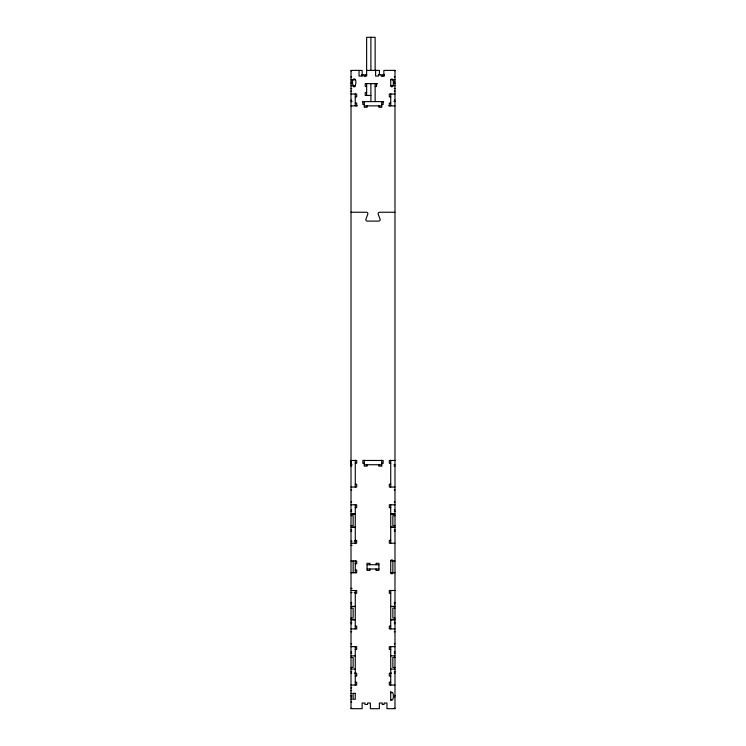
<?xml version="1.0" encoding="UTF-8"?>
<svg xmlns="http://www.w3.org/2000/svg" width="746" height="746" viewBox="0 0 746 746"><rect width="100%" height="100%" fill="white"/><g stroke="black" fill="none" stroke-linecap="round" stroke-linejoin="round"><path stroke-width="1.12" d="M390.727 79.682C393.468 76.316 393.916 84.559 392.862 85.762A1.063 1.063 0 0 1 391.79 86.825A1.063 1.063 0 0 1 390.727 85.762L390.727 79.682L394.988 79.766M366.64 70.394L379.406 70.394L379.406 74.936M394.988 70.394L383.873 70.394L383.873 76.073L381.038 76.073L381.038 74.656L378.436 74.656L378.436 76.073L375.602 76.073L375.602 70.394M394.28 70.711L394.988 70.711M351.012 70.805L351.72 70.805M366.734 74.656L365.008 74.656L365.008 76.073M394.28 76.931L394.988 76.931M351.012 77.015L351.72 77.015M351.012 79.85L355.273 79.85M351.012 82.219L351.72 82.219M394.28 82.135L394.988 82.135M351.012 83.636L352.075 83.636M377.513 83.636L365.223 83.636L365.223 86.471L366.64 86.471M393.925 83.552L394.988 83.552M390.727 85.678L394.988 85.678M351.012 85.762L355.273 85.762C358.173 76.596 350.238 76.596 353.138 85.762A1.063 1.063 0 0 0 354.21 86.825A1.063 1.063 0 0 0 355.273 85.762M375.145 86.471L376.571 86.471L376.571 83.636M351.012 88.597L351.72 88.597M394.28 88.513L394.988 88.513M394.28 91.115L394.988 91.115M351.012 91.198L351.72 91.198M366.64 92.616L365.223 92.616L365.223 95.46L370.893 95.46M351.012 94.043L356.691 94.043L356.691 96.877L355.273 96.877M394.988 94.043L389.309 94.043L389.309 96.877L390.727 96.877M394.28 100.095L394.988 100.095M351.012 100.188L351.72 100.188M393.925 101.512L394.988 101.512M351.012 101.605L352.075 101.605M362.36 101.605L383.64 101.605M355.273 103.023L356.691 103.023L356.691 105.857M390.727 103.023L389.309 103.023L389.309 105.857M364.262 104.44L362.845 104.44L362.845 101.605M381.756 104.44L383.174 104.44L383.174 101.605M351.012 105.857L357.315 105.857M364.253 105.857L381.747 105.857M388.685 105.857L394.988 105.857M351.012 212.246L366.473 212.246A1.417 1.417 0 0 1 367.806 214.149L365.904 219.277A1.417 1.417 0 0 0 367.265 221.105L378.735 221.105A1.417 1.417 0 0 0 380.096 219.277L378.194 214.149A1.417 1.417 0 0 1 379.527 212.246L394.988 212.246M394.988 460.469L389.309 460.469L389.309 463.313L390.727 463.313M355.273 463.313L356.691 463.313L356.691 460.469L351.012 460.469L351.012 466.147L351.72 466.147M364.262 463.313L362.845 463.313L362.845 460.469L383.174 460.469L383.174 463.313L381.756 463.313M351.012 464.73L352.075 464.73M364.253 464.73L381.747 464.73M393.925 464.73L394.988 464.73M394.28 466.147L394.988 466.147M355.273 484.229L356.691 484.229L356.691 487.063L351.012 487.063M390.727 484.229L389.309 484.229L389.309 487.063L394.988 487.063M351.012 489.908L351.72 489.908M394.28 489.908L394.988 489.908M351.012 501.965L351.72 501.965M394.28 501.965L394.988 501.965M351.012 504.8L356.691 504.8L356.691 507.634L355.273 507.634M394.988 504.8L389.309 504.8L389.309 507.634L390.727 507.634M351.012 509.984L351.72 509.984M394.28 509.984L394.988 509.984M351.012 511.402L351.72 511.402M394.28 511.402L394.988 511.402M391.436 513.985L394.988 513.985L390.727 514.041M351.012 515.663L353.138 515.663L353.138 525.594L351.012 525.594M394.988 515.663L392.862 515.663L392.862 525.594L394.988 525.594M355.273 527.208L351.012 527.208L354.564 527.273M351.012 529.846L351.72 529.846M394.28 529.846L394.988 529.846M351.012 531.264L351.72 531.264M394.28 531.264L394.988 531.264M355.273 540.374L356.691 540.374L356.691 543.219L351.012 543.219M390.727 540.374L389.309 540.374L389.309 543.219L394.988 543.219M351.012 541.083L352.075 541.083M354.21 541.083L355.273 541.083M351.012 545.345L352.075 545.345M351.012 560.945L356.691 560.945L356.691 563.78L355.273 563.78M390.727 560.945A1.063 1.063 0 0 1 391.79 559.882A1.063 1.063 0 0 1 392.862 560.945L392.862 572.769A1.063 1.063 0 0 1 391.79 573.833A1.063 1.063 0 0 1 390.727 572.769L390.727 560.945L394.988 560.945M367.097 564.731L378.921 564.731M367.097 568.984L378.921 568.984M355.273 569.925L356.691 569.925L356.691 572.769L351.012 572.769M390.727 572.769L394.988 572.769M351.012 588.37L352.075 588.37M351.012 590.496L356.691 590.496L356.691 593.331L355.273 593.331M394.988 590.496L389.309 590.496L389.309 593.331L390.727 593.331M351.012 592.622L352.075 592.622M354.21 592.622L355.273 592.622M351.012 602.442L351.72 602.442M394.28 602.442L394.988 602.442M351.012 603.868L351.72 603.868M394.28 603.868L394.988 603.868M391.436 606.442L394.988 606.442L390.727 606.498M351.012 608.121L353.138 608.121L353.138 618.052L351.012 618.052M394.988 608.121L392.862 608.121L392.862 618.052L394.988 618.052M351.012 619.665L355.273 619.665M390.727 619.665L394.988 619.665M351.012 619.73L354.564 619.73M390.727 619.73L394.988 619.73M351.012 622.304L351.72 622.304M394.28 622.304L394.988 622.304M351.012 623.721L351.72 623.721M394.28 623.721L394.988 623.721M355.273 626.071L356.691 626.071L356.691 628.915L351.012 628.915M390.727 626.071L389.309 626.071L389.309 628.915L394.988 628.915M351.012 631.75L351.72 631.75M394.28 631.75L394.988 631.75M351.012 643.807L351.72 643.807M394.28 643.807L394.988 643.807M351.012 646.642L356.691 646.642L356.691 649.477L355.273 649.477M394.988 646.642L389.309 646.642L389.309 649.477L390.727 649.477M351.012 651.836L351.72 651.836M394.28 651.836L394.988 651.836M351.012 653.254L351.72 653.254M394.28 653.254L394.988 653.254M351.012 655.883L355.273 655.883M390.727 655.883L394.988 655.827M351.012 657.506L353.138 657.506L353.138 667.437L351.012 667.437M394.988 657.506L392.862 657.506L392.862 667.437L394.988 667.437M351.012 669.059L355.273 669.059M390.727 669.059L394.988 669.115M351.012 671.689L351.72 671.689M394.28 671.689L394.988 671.689M351.012 673.106L351.72 673.106M354.564 673.106L355.273 673.106M390.727 673.106L391.436 673.106M394.28 673.106L394.988 673.106M355.273 673.237L356.691 673.237L356.691 676.072L355.273 676.072M390.727 673.237L389.309 673.237L389.309 676.072L390.727 676.072M355.273 682.226L356.691 682.226L356.691 685.061L351.012 685.061M390.727 682.226L389.309 682.226L389.309 685.061L394.988 685.061M351.012 687.896L351.72 687.896M351.012 690.498L351.72 690.498M351.012 693.332L352.075 693.332M351.012 695.458L351.72 695.458M394.457 695.458L394.988 695.458M351.012 696.876L351.72 696.876M394.457 696.876L394.988 696.876M351.012 699.244L352.075 699.244M351.012 702.079L351.72 702.079M351.012 708.29L351.72 708.29M393.925 708.29L394.988 708.29M390.727 699.422C393.468 702.788 393.916 694.535 392.862 693.332A1.063 1.063 0 0 0 391.79 692.269A1.063 1.063 0 0 0 390.727 693.332M394.988 70.311L394.988 708.7L386.95 708.7L386.95 703.03L384.115 703.03L384.115 704.448L382.194 704.448L382.194 703.03L379.36 703.03L379.36 708.7L370.398 708.7L370.398 703.03L367.564 703.03L367.564 704.448L364.962 704.448L364.962 703.03L362.127 703.03L362.127 708.7L351.012 708.7L351.012 70.394L362.164 70.394L362.164 76.073M390.727 93.698L390.727 105.857M390.727 460.189L390.727 487.063M390.727 504.8L390.727 543.219M390.727 590.496L390.727 628.915M390.727 646.642L390.727 685.061M390.727 691.365L390.727 700.606M384.153 76.073L384.153 74.656L382.241 74.656L382.241 76.073M381.747 101.605L381.756 107.275L378.921 107.275L378.921 105.857M381.747 460.189L381.756 466.147L378.921 466.147L378.921 464.73M376.059 564.731L376.059 563.305L378.903 563.305L378.903 570.401L376.059 570.401L376.059 568.984M375.145 70.394L375.145 37.3L366.64 37.3L366.64 76.073L363.806 76.073L363.806 74.656L361.885 74.656L361.885 76.073L359.05 76.073L359.05 70.394M375.145 83.636L375.145 101.605M370.893 37.3L370.893 70.394M370.893 83.636L370.893 101.605M369.913 564.731L369.913 563.305L367.079 563.305L367.079 570.401L369.913 570.401L369.913 568.984M367.097 105.857L367.097 107.275L364.262 107.275L364.253 101.605M367.097 464.73L367.097 466.147L364.262 466.147L364.253 460.189M366.64 83.636L366.64 95.46M355.273 93.698L355.273 105.857M355.273 460.189L355.273 487.063M355.273 504.8L355.273 543.629M355.273 560.945L355.273 572.769M355.273 590.496L355.273 628.915M355.273 646.642L355.273 685.061M353.138 560.945L353.138 572.769M355.273 513.985L351.012 513.985L355.273 514.041M394.988 527.208L390.727 527.208L394.988 527.273M355.273 606.442L351.012 606.442L355.273 606.498M355.273 693.332L353.138 693.332L353.138 699.244L355.273 699.244L355.273 693.332"/></g></svg>
